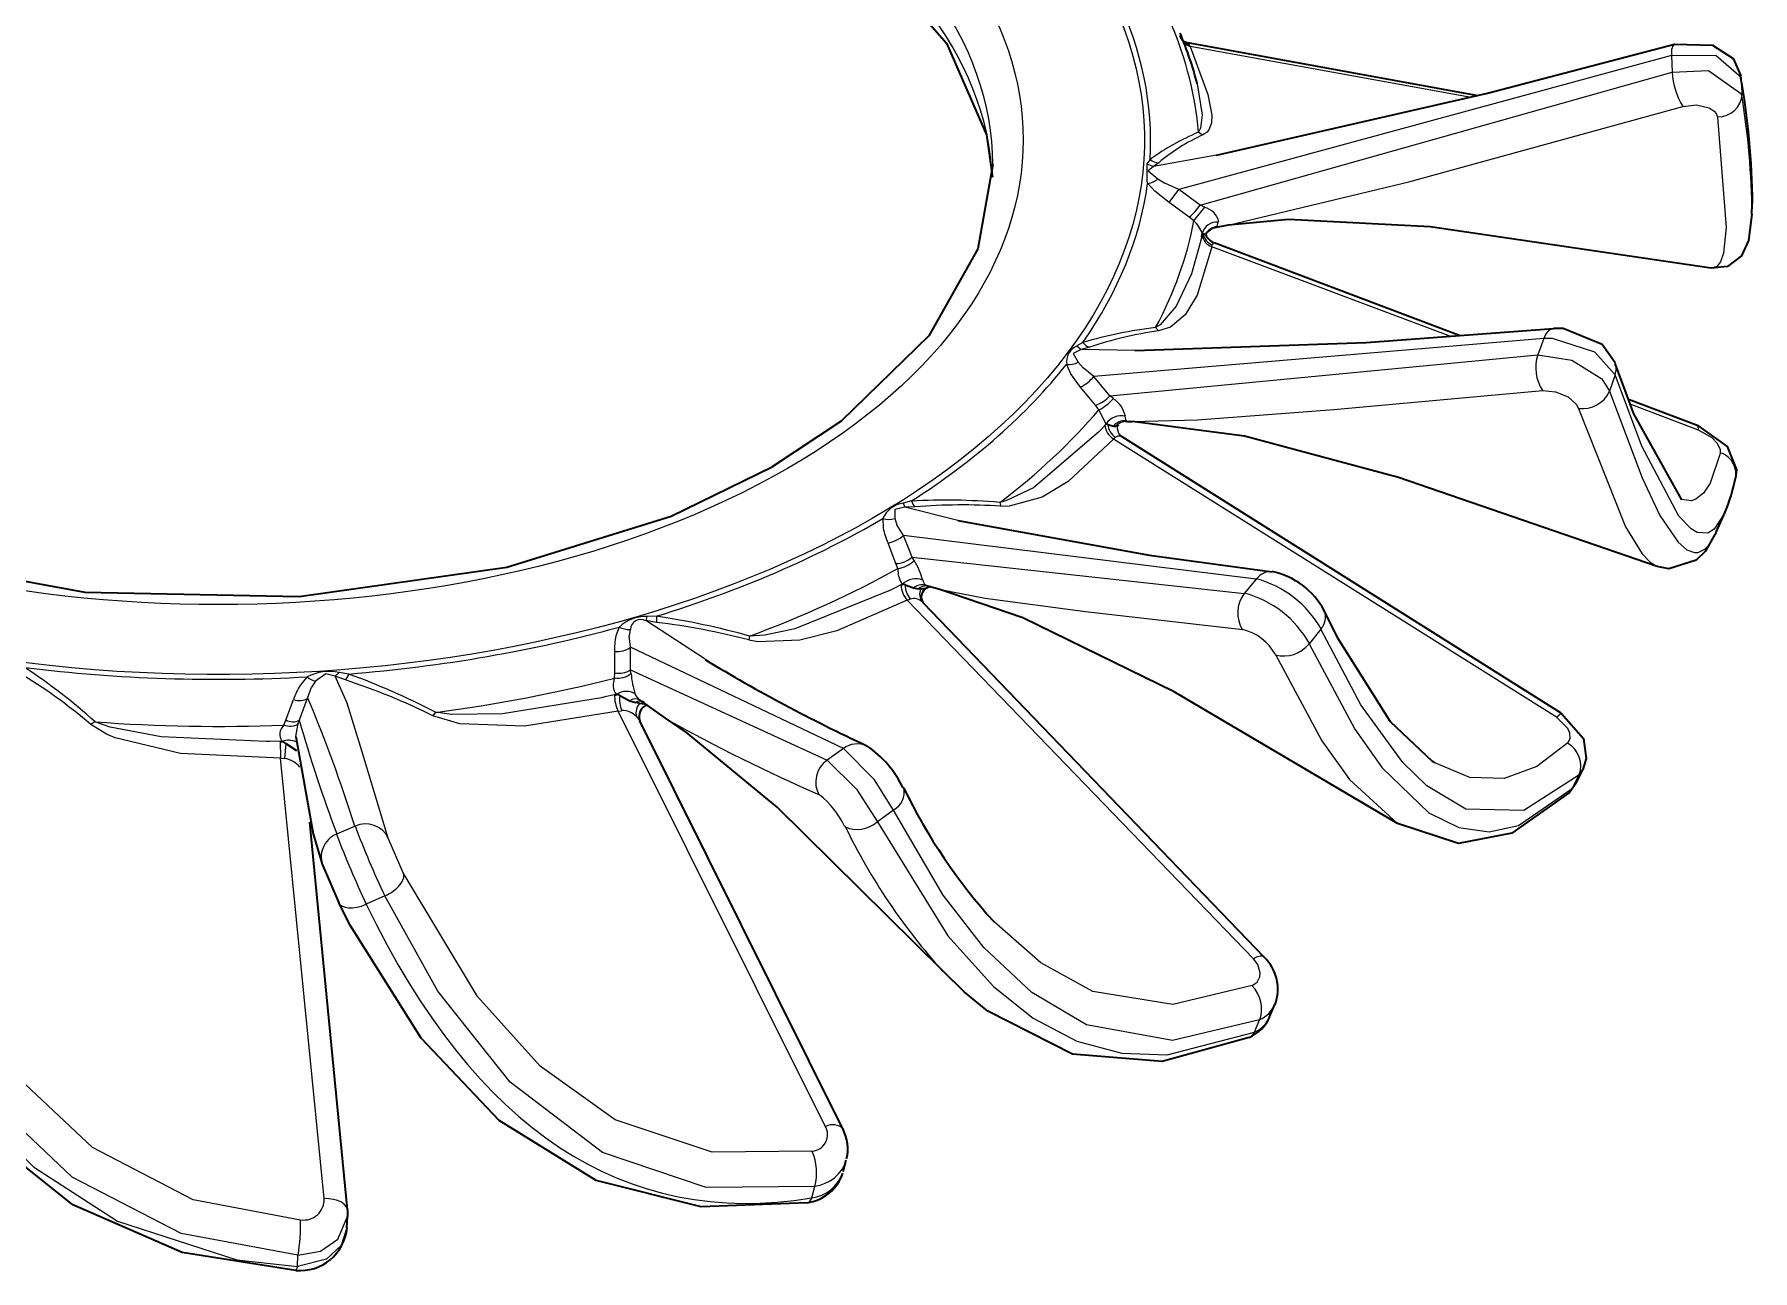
# Model space of a CAD drawing. Extents: x 145 to 857, y 42 to 790.
# Drawn here: x 698.745 to 702.13, y 515.781 to 518.215 of the extents above; entities that cross this region are included whole.
import ezdxf

# ---------------------------------------------------------------- set-up
doc = ezdxf.new("R2010")
doc.units = 0

msp = doc.modelspace()

# ---------------------------------------------------------------- linework, layer by layer
at = {"color": 7, "lineweight": 35, "ltscale": 0.000230388}
msp.add_line((701.0086, 518.2017), (701.0172, 518.1984), dxfattribs=at)
at = {"color": 7, "lineweight": 13, "ltscale": 0.000311298}
msp.add_line((701.0103, 518.1962), (701.0216, 518.191), dxfattribs=at)
at = {"color": 7, "lineweight": 13, "ltscale": 0.000119934}
msp.add_line((701.0201, 518.1946), (701.0172, 518.1984), dxfattribs=at)
at = {"color": 7, "lineweight": 35, "ltscale": 0.014519}
msp.add_line((701.5886, 518.0942), (701.0172, 518.1984), dxfattribs=at)
at = {"color": 7, "lineweight": 13, "ltscale": 9.77754e-05}
msp.add_line((701.0216, 518.191), (701.0201, 518.1946), dxfattribs=at)
at = {"color": 7, "lineweight": 13, "ltscale": 0.014057}
msp.add_line((701.5749, 518.0908), (701.0216, 518.191), dxfattribs=at)
at = {"color": 7, "lineweight": 13, "ltscale": 0.025155}
msp.add_line((701.97, 518.1733), (700.999, 517.9094), dxfattribs=at)
at = {"color": 7, "lineweight": 13, "ltscale": 0.000825818}
msp.add_line((701.97, 518.1733), (701.9709, 518.1403), dxfattribs=at)
at = {"color": 7, "lineweight": 13, "ltscale": 0.024136}
msp.add_line((701.0414, 517.879), (701.9709, 518.1403), dxfattribs=at)
at = {"color": 7, "lineweight": 13, "ltscale": 0.000826381}
msp.add_line((702.1069, 518.1303), (702.1084, 518.0973), dxfattribs=at)
at = {"color": 7, "lineweight": 13, "ltscale": 0.000252527}
msp.add_line((701.038, 518.0222), (701.0467, 518.017), dxfattribs=at)
at = {"color": 7, "lineweight": 13, "ltscale": 0.000273886}
msp.add_line((700.9425, 517.9688), (700.9362, 517.9598), dxfattribs=at)
at = {"color": 7, "lineweight": 13, "ltscale": 0.000347957}
msp.add_line((700.9362, 517.9598), (700.9493, 517.9551), dxfattribs=at)
at = {"color": 7, "lineweight": 13, "ltscale": 0.003153}
msp.add_line((701.0735, 517.9773), (700.9493, 517.9551), dxfattribs=at)
at = {"color": 7, "lineweight": 13, "ltscale": 0.000317019}
msp.add_line((700.9598, 517.9623), (700.9493, 517.9551), dxfattribs=at)
at = {"color": 7, "lineweight": 13, "ltscale": 0.000519232}
msp.add_line((700.9379, 517.9213), (700.9521, 517.9061), dxfattribs=at)
at = {"color": 7, "lineweight": 13, "ltscale": 0.000411153}
msp.add_line((700.9579, 517.9304), (700.9719, 517.9218), dxfattribs=at)
at = {"color": 7, "lineweight": 13, "ltscale": 0.000742921}
msp.add_line((700.999, 517.9094), (700.9719, 517.9218), dxfattribs=at)
at = {"color": 7, "lineweight": 13, "ltscale": 0.000892243}
msp.add_line((700.9802, 517.8841), (700.9521, 517.9061), dxfattribs=at)
at = {"color": 7, "lineweight": 13, "ltscale": 0.000788584}
msp.add_line((700.9802, 517.8841), (700.999, 517.9094), dxfattribs=at)
at = {"color": 7, "lineweight": 13, "ltscale": 0.001223}
msp.add_line((701.0196, 517.8552), (700.9802, 517.8841), dxfattribs=at)
at = {"color": 7, "lineweight": 13, "ltscale": 0.001306}
msp.add_line((701.0414, 517.879), (700.999, 517.9094), dxfattribs=at)
at = {"color": 7, "lineweight": 13, "ltscale": 0.000293275}
msp.add_line((701.029, 517.8481), (701.0196, 517.8552), dxfattribs=at)
at = {"color": 7, "lineweight": 13, "ltscale": 0.000858391}
msp.add_line((701.029, 517.8481), (701.0502, 517.8751), dxfattribs=at)
at = {"color": 7, "lineweight": 13, "ltscale": 0.000240451}
msp.add_line((701.0502, 517.8751), (701.0414, 517.879), dxfattribs=at)
at = {"color": 7, "lineweight": 35, "ltscale": 0.000511616}
msp.add_line((702.1281, 517.8609), (702.1289, 517.8813), dxfattribs=at)
at = {"color": 7, "lineweight": 35, "ltscale": 2.78447e-05}
msp.add_line((701.0469, 517.8229), (701.0458, 517.8231), dxfattribs=at)
at = {"color": 7, "lineweight": 35, "ltscale": 0.000120428}
msp.add_line((701.0469, 517.8229), (701.0514, 517.8211), dxfattribs=at)
at = {"color": 7, "lineweight": 13, "ltscale": 7.11786e-05}
msp.add_line((701.0721, 517.835), (701.0745, 517.8364), dxfattribs=at)
at = {"color": 7, "lineweight": 35, "ltscale": 0.000596556}
msp.add_line((701.0963, 517.8392), (701.0728, 517.835), dxfattribs=at)
at = {"color": 7, "lineweight": 13, "ltscale": 0.00023688}
msp.add_line((701.0745, 517.8364), (701.077, 517.8456), dxfattribs=at)
at = {"color": 7, "lineweight": 13, "ltscale": 9.51566e-05}
msp.add_line((701.0641, 517.7969), (701.0651, 517.8006), dxfattribs=at)
at = {"color": 7, "lineweight": 13, "ltscale": 0.012572}
msp.add_line((701.5349, 517.6201), (701.0641, 517.7969), dxfattribs=at)
at = {"color": 7, "lineweight": 35, "ltscale": 0.012947}
msp.add_line((701.5536, 517.6215), (701.0691, 517.8043), dxfattribs=at)
at = {"color": 7, "lineweight": 13, "ltscale": 0.022239}
msp.add_line((701.7182, 517.6161), (700.8318, 517.5414), dxfattribs=at)
at = {"color": 7, "lineweight": 13, "ltscale": 0.000221778}
msp.add_line((700.9535, 517.6378), (700.9593, 517.6311), dxfattribs=at)
at = {"color": 7, "lineweight": 13, "ltscale": 0.000852234}
msp.add_line((701.7182, 517.6161), (701.7062, 517.5842), dxfattribs=at)
at = {"color": 7, "lineweight": 13, "ltscale": 0.000351473}
msp.add_line((700.8102, 517.6086), (700.7981, 517.6016), dxfattribs=at)
at = {"color": 7, "lineweight": 13, "ltscale": 0.00028171}
msp.add_line((700.7981, 517.6016), (700.807, 517.5947), dxfattribs=at)
at = {"color": 7, "lineweight": 13, "ltscale": 0.000417949}
msp.add_line((700.8231, 517.5991), (700.807, 517.5947), dxfattribs=at)
at = {"color": 7, "lineweight": 13, "ltscale": 0.002643}
msp.add_line((700.9127, 517.5925), (700.807, 517.5947), dxfattribs=at)
at = {"color": 7, "lineweight": 13, "ltscale": 0.021166}
msp.add_line((700.8635, 517.5034), (701.7062, 517.5842), dxfattribs=at)
at = {"color": 7, "lineweight": 13, "ltscale": 0.000476592}
msp.add_line((700.7777, 517.5649), (700.7856, 517.5475), dxfattribs=at)
at = {"color": 7, "lineweight": 13, "ltscale": 0.000839855}
msp.add_line((700.8057, 517.5206), (700.7856, 517.5475), dxfattribs=at)
at = {"color": 7, "lineweight": 13, "ltscale": 0.000365766}
msp.add_line((700.8011, 517.5697), (700.8107, 517.5586), dxfattribs=at)
at = {"color": 7, "lineweight": 13, "ltscale": 0.000681096}
msp.add_line((700.8318, 517.5414), (700.8107, 517.5586), dxfattribs=at)
at = {"color": 7, "lineweight": 13, "ltscale": 0.001158}
msp.add_line((700.835, 517.4847), (700.8057, 517.5206), dxfattribs=at)
at = {"color": 7, "lineweight": 13, "ltscale": 0.001236}
msp.add_line((700.8635, 517.5034), (700.8318, 517.5414), dxfattribs=at)
at = {"color": 7, "lineweight": 13, "ltscale": 0.000849876}
msp.add_line((701.8589, 517.5449), (701.8475, 517.5128), dxfattribs=at)
at = {"color": 7, "lineweight": 13, "ltscale": 0.000278104}
msp.add_line((700.8419, 517.476), (700.835, 517.4847), dxfattribs=at)
at = {"color": 7, "lineweight": 13, "ltscale": 0.000219239}
msp.add_line((700.8703, 517.4979), (700.8635, 517.5034), dxfattribs=at)
at = {"color": 7, "lineweight": 35, "ltscale": 0.003667}
msp.add_line((702.022, 517.4445), (701.8848, 517.4963), dxfattribs=at)
at = {"color": 7, "lineweight": 13, "ltscale": 0.003595}
msp.add_line((702.023, 517.4359), (701.8885, 517.4866), dxfattribs=at)
at = {"color": 7, "lineweight": 13, "ltscale": 0.000792977}
msp.add_line((700.8558, 517.4474), (700.8419, 517.476), dxfattribs=at)
at = {"color": 7, "lineweight": 13, "ltscale": 0.000345813}
msp.add_line((700.8538, 517.4457), (700.8446, 517.4354), dxfattribs=at)
at = {"color": 7, "lineweight": 13, "ltscale": 7.34961e-05}
msp.add_line((700.8538, 517.4457), (700.8558, 517.4479), dxfattribs=at)
at = {"color": 7, "lineweight": 35, "ltscale": 8.05254e-05}
msp.add_line((700.8591, 517.4472), (700.856, 517.4478), dxfattribs=at)
at = {"color": 7, "lineweight": 35, "ltscale": 0.000292018}
msp.add_line((700.8591, 517.4472), (700.8703, 517.4438), dxfattribs=at)
at = {"color": 7, "lineweight": 35, "ltscale": 6.61077e-05}
msp.add_line((700.8777, 517.4442), (700.8752, 517.4434), dxfattribs=at)
at = {"color": 7, "lineweight": 35, "ltscale": 9.4012e-05}
msp.add_line((700.8779, 517.4443), (700.881, 517.4465), dxfattribs=at)
at = {"color": 7, "lineweight": 13, "ltscale": 0.00023254}
msp.add_line((700.8954, 517.4542), (700.8935, 517.4633), dxfattribs=at)
at = {"color": 7, "lineweight": 35, "ltscale": 6.86815e-05}
msp.add_line((700.8968, 517.4528), (700.894, 517.4528), dxfattribs=at)
at = {"color": 7, "lineweight": 13, "ltscale": 4.85652e-05}
msp.add_line((700.8969, 517.4529), (700.8954, 517.4542), dxfattribs=at)
at = {"color": 7, "lineweight": 35, "ltscale": 0.000260997}
msp.add_line((700.8969, 517.4529), (700.9073, 517.4526), dxfattribs=at)
at = {"color": 7, "lineweight": 13, "ltscale": 0.000216707}
msp.add_line((702.023, 517.4359), (702.022, 517.4445), dxfattribs=at)
at = {"color": 7, "lineweight": 13, "ltscale": 0.000123172}
msp.add_line((700.8446, 517.4354), (700.8413, 517.4317), dxfattribs=at)
at = {"color": 7, "lineweight": 35, "ltscale": 0.000124057}
msp.add_line((700.8703, 517.4438), (700.8752, 517.4434), dxfattribs=at)
at = {"color": 7, "lineweight": 13, "ltscale": 0.000121151}
msp.add_line((700.8705, 517.4183), (700.8741, 517.4215), dxfattribs=at)
at = {"color": 7, "lineweight": 13, "ltscale": 0.025764}
msp.add_line((701.7435, 516.8707), (700.8705, 517.4183), dxfattribs=at)
at = {"color": 7, "lineweight": 35, "ltscale": 0.000139524}
msp.add_line((700.8876, 517.4224), (700.8834, 517.426), dxfattribs=at)
at = {"color": 7, "lineweight": 35, "ltscale": 0.025541}
msp.add_line((701.7524, 516.8785), (700.8876, 517.4224), dxfattribs=at)
at = {"color": 7, "lineweight": 13, "ltscale": 0.000426332}
msp.add_line((700.4726, 517.2963), (700.4561, 517.2922), dxfattribs=at)
at = {"color": 7, "lineweight": 13, "ltscale": 0.00022341}
msp.add_line((700.4561, 517.2922), (700.4597, 517.284), dxfattribs=at)
at = {"color": 7, "lineweight": 13, "ltscale": 0.000497895}
msp.add_line((700.4796, 517.2849), (700.4597, 517.284), dxfattribs=at)
at = {"color": 7, "lineweight": 13, "ltscale": 0.002683}
msp.add_line((700.5637, 517.2578), (700.4597, 517.284), dxfattribs=at)
at = {"color": 7, "lineweight": 13, "ltscale": 0.000197894}
msp.add_line((700.6463, 517.2933), (700.6486, 517.2857), dxfattribs=at)
at = {"color": 7, "lineweight": 13, "ltscale": 0.000456546}
msp.add_line((700.4161, 517.2617), (700.4168, 517.2434), dxfattribs=at)
at = {"color": 7, "lineweight": 13, "ltscale": 0.000326698}
msp.add_line((700.4401, 517.2616), (700.444, 517.2491), dxfattribs=at)
at = {"color": 7, "lineweight": 13, "ltscale": 0.000604781}
msp.add_line((700.4567, 517.2285), (700.444, 517.2491), dxfattribs=at)
at = {"color": 7, "lineweight": 35, "ltscale": 0.001035}
msp.add_line((702.058, 517.2348), (702.0746, 517.2728), dxfattribs=at)
at = {"color": 7, "lineweight": 13, "ltscale": 0.001084}
msp.add_line((700.442, 517.173), (700.4264, 517.2134), dxfattribs=at)
at = {"color": 7, "lineweight": 13, "ltscale": 0.017505}
msp.add_line((701.1516, 517.1423), (700.4567, 517.2285), dxfattribs=at)
at = {"color": 7, "lineweight": 13, "ltscale": 0.001156}
msp.add_line((700.4737, 517.1855), (700.4567, 517.2285), dxfattribs=at)
at = {"color": 7, "lineweight": 13, "ltscale": 0.01646}
msp.add_line((700.4737, 517.1855), (701.1282, 517.114), dxfattribs=at)
at = {"color": 7, "lineweight": 13, "ltscale": 0.000193931}
msp.add_line((700.4778, 517.179), (700.4737, 517.1855), dxfattribs=at)
at = {"color": 7, "lineweight": 13, "ltscale": 0.00026021}
msp.add_line((700.4456, 517.1632), (700.442, 517.173), dxfattribs=at)
at = {"color": 7, "lineweight": 13, "ltscale": 0.000918048}
msp.add_line((701.1516, 517.1423), (701.1282, 517.114), dxfattribs=at)
at = {"color": 7, "lineweight": 13, "ltscale": 0.000151516}
msp.add_line((700.4368, 517.1232), (700.4315, 517.1204), dxfattribs=at)
at = {"color": 7, "lineweight": 13, "ltscale": 0.000419797}
msp.add_line((700.4517, 517.1311), (700.4368, 517.1232), dxfattribs=at)
at = {"color": 7, "lineweight": 35, "ltscale": 0.000128907}
msp.add_line((700.4601, 517.1312), (700.4551, 517.1326), dxfattribs=at)
at = {"color": 7, "lineweight": 35, "ltscale": 0.000439869}
msp.add_line((700.4601, 517.1312), (700.4766, 517.125), dxfattribs=at)
at = {"color": 7, "lineweight": 35, "ltscale": 0.000221458}
msp.add_line((700.4766, 517.125), (700.4852, 517.1232), dxfattribs=at)
at = {"color": 7, "lineweight": 35, "ltscale": 0.000125131}
msp.add_line((700.4902, 517.1232), (700.4852, 517.1232), dxfattribs=at)
at = {"color": 7, "lineweight": 35, "ltscale": 0.000280114}
msp.add_line((700.4907, 517.1233), (700.5018, 517.1248), dxfattribs=at)
at = {"color": 7, "lineweight": 13, "ltscale": 0.000139131}
msp.add_line((700.5059, 517.1284), (700.5007, 517.1304), dxfattribs=at)
at = {"color": 7, "lineweight": 35, "ltscale": 9.78706e-05}
msp.add_line((700.5044, 517.1262), (700.501, 517.1242), dxfattribs=at)
at = {"color": 7, "lineweight": 35, "ltscale": 2.63408e-05}
msp.add_line((700.5032, 517.1288), (700.5042, 517.1286), dxfattribs=at)
at = {"color": 7, "lineweight": 35, "ltscale": 0.000575119}
msp.add_line((700.5265, 517.1229), (700.5042, 517.1286), dxfattribs=at)
at = {"color": 7, "lineweight": 35, "ltscale": 0.000154709}
msp.add_line((700.5044, 517.1262), (700.5101, 517.1285), dxfattribs=at)
at = {"color": 7, "lineweight": 13, "ltscale": 0.000152725}
msp.add_line((700.4644, 517.1007), (700.47, 517.103), dxfattribs=at)
at = {"color": 7, "lineweight": 13, "ltscale": 0.024534}
msp.add_line((701.1461, 516.3948), (700.4644, 517.1007), dxfattribs=at)
at = {"color": 7, "lineweight": 35, "ltscale": 0.024217}
msp.add_line((701.1675, 516.3983), (700.4955, 517.096), dxfattribs=at)
at = {"color": 7, "lineweight": 13, "ltscale": 0.000471301}
msp.add_line((699.8967, 517.0481), (699.8901, 517.0305), dxfattribs=at)
at = {"color": 7, "lineweight": 13, "ltscale": 0.000321595}
msp.add_line((699.9183, 517.0435), (699.9162, 517.0308), dxfattribs=at)
at = {"color": 7, "lineweight": 13, "ltscale": 0.000213906}
msp.add_line((699.9514, 517.069), (699.9493, 517.0607), dxfattribs=at)
at = {"color": 7, "lineweight": 13, "ltscale": 0.003489}
msp.add_line((700.0663, 516.9846), (699.9493, 517.0607), dxfattribs=at)
at = {"color": 7, "lineweight": 13, "ltscale": 0.000537597}
msp.add_line((699.9705, 517.0573), (699.9493, 517.0607), dxfattribs=at)
at = {"color": 7, "lineweight": 13, "ltscale": 0.000474747}
msp.add_line((699.9703, 517.0695), (699.9514, 517.069), dxfattribs=at)
at = {"color": 7, "lineweight": 13, "ltscale": 0.00030521}
msp.add_line((699.9703, 517.0695), (699.9705, 517.0573), dxfattribs=at)
at = {"color": 7, "lineweight": 13, "ltscale": 0.000912936}
msp.add_line((701.279, 517.0437), (701.2562, 517.0152), dxfattribs=at)
at = {"color": 7, "lineweight": 13, "ltscale": 0.000559282}
msp.add_line((699.9188, 517.0085), (699.9162, 517.0308), dxfattribs=at)
at = {"color": 7, "lineweight": 13, "ltscale": 0.011617}
msp.add_line((700.3384, 516.8088), (699.9188, 517.0085), dxfattribs=at)
at = {"color": 7, "lineweight": 13, "ltscale": 0.001117}
msp.add_line((699.9191, 516.9639), (699.9188, 517.0085), dxfattribs=at)
at = {"color": 7, "lineweight": 13, "ltscale": 0.000194219}
msp.add_line((700.1535, 517.0302), (700.152, 517.0225), dxfattribs=at)
at = {"color": 7, "lineweight": 13, "ltscale": 0.001051}
msp.add_line((699.8881, 516.9577), (699.888, 516.9998), dxfattribs=at)
at = {"color": 7, "lineweight": 13, "ltscale": 0.000510112}
msp.add_line((699.2821, 516.95), (699.269, 516.9344), dxfattribs=at)
at = {"color": 7, "lineweight": 13, "ltscale": 0.000351688}
msp.add_line((699.2987, 516.9415), (699.2908, 516.9298), dxfattribs=at)
at = {"color": 7, "lineweight": 13, "ltscale": 0.000262207}
msp.add_line((699.3449, 516.9589), (699.3374, 516.9516), dxfattribs=at)
at = {"color": 7, "lineweight": 13, "ltscale": 0.000535059}
msp.add_line((699.3574, 516.944), (699.3374, 516.9516), dxfattribs=at)
at = {"color": 7, "lineweight": 13, "ltscale": 0.000484917}
msp.add_line((699.364, 516.9556), (699.3449, 516.9589), dxfattribs=at)
at = {"color": 7, "lineweight": 13, "ltscale": 0.000332155}
msp.add_line((699.364, 516.9556), (699.3574, 516.944), dxfattribs=at)
at = {"color": 7, "lineweight": 13, "ltscale": 0.000253369}
msp.add_line((699.8878, 516.9476), (699.8881, 516.9577), dxfattribs=at)
at = {"color": 7, "lineweight": 13, "ltscale": 0.010651}
msp.add_line((699.9191, 516.9639), (700.3063, 516.7862), dxfattribs=at)
at = {"color": 7, "lineweight": 13, "ltscale": 0.000178286}
msp.add_line((699.92, 516.9568), (699.9191, 516.9639), dxfattribs=at)
at = {"color": 7, "lineweight": 13, "ltscale": 0.001085}
msp.add_line((699.24, 516.8647), (699.2555, 516.9053), dxfattribs=at)
at = {"color": 7, "lineweight": 13, "ltscale": 0.001151}
msp.add_line((699.2667, 516.8651), (699.2831, 516.9081), dxfattribs=at)
at = {"color": 7, "lineweight": 13, "ltscale": 0.000576233}
msp.add_line((699.2831, 516.9081), (699.2908, 516.9298), dxfattribs=at)
at = {"color": 7, "lineweight": 13, "ltscale": 0.000172127}
msp.add_line((699.8687, 516.9104), (699.8619, 516.9089), dxfattribs=at)
at = {"color": 7, "lineweight": 13, "ltscale": 0.000482991}
msp.add_line((699.8875, 516.9149), (699.8687, 516.9104), dxfattribs=at)
at = {"color": 7, "lineweight": 35, "ltscale": 0.000163504}
msp.add_line((699.8979, 516.9131), (699.8918, 516.9156), dxfattribs=at)
at = {"color": 7, "lineweight": 35, "ltscale": 0.000554787}
msp.add_line((699.8979, 516.9131), (699.9177, 516.9031), dxfattribs=at)
at = {"color": 7, "lineweight": 35, "ltscale": 0.000296763}
msp.add_line((699.9177, 516.9031), (699.929, 516.8993), dxfattribs=at)
at = {"color": 7, "lineweight": 35, "ltscale": 0.001585}
msp.add_line((699.9878, 516.8687), (699.9361, 516.9053), dxfattribs=at)
at = {"color": 7, "lineweight": 13, "ltscale": 0.000216072}
msp.add_line((699.5346, 516.8802), (699.5295, 516.8732), dxfattribs=at)
at = {"color": 7, "lineweight": 13, "ltscale": 0.000178476}
msp.add_line((699.8945, 516.8825), (699.9016, 516.8834), dxfattribs=at)
at = {"color": 7, "lineweight": 13, "ltscale": 0.022831}
msp.add_line((700.3028, 516.0656), (699.8945, 516.8825), dxfattribs=at)
at = {"color": 7, "lineweight": 35, "ltscale": 0.000179361}
msp.add_line((699.936, 516.8981), (699.929, 516.8993), dxfattribs=at)
at = {"color": 7, "lineweight": 13, "ltscale": 0.00026619}
msp.add_line((699.9308, 516.8721), (699.9374, 516.8637), dxfattribs=at)
at = {"color": 7, "lineweight": 35, "ltscale": 0.000252808}
msp.add_line((699.9366, 516.8981), (699.9467, 516.8972), dxfattribs=at)
at = {"color": 7, "lineweight": 13, "ltscale": 0.000296272}
msp.add_line((701.7435, 516.8707), (701.7524, 516.8785), dxfattribs=at)
at = {"color": 7, "lineweight": 13, "ltscale": 0.000246763}
msp.add_line((698.8641, 516.8615), (698.856, 516.8559), dxfattribs=at)
at = {"color": 7, "lineweight": 13, "ltscale": 0.000262105}
msp.add_line((699.236, 516.855), (699.24, 516.8647), dxfattribs=at)
at = {"color": 7, "lineweight": 13, "ltscale": 0.000639957}
msp.add_line((699.2598, 516.8329), (699.2642, 516.8581), dxfattribs=at)
at = {"color": 7, "lineweight": 13, "ltscale": 0.000185788}
msp.add_line((699.2642, 516.8581), (699.2667, 516.8651), dxfattribs=at)
at = {"color": 7, "lineweight": 35, "ltscale": 0.022478}
msp.add_line((700.338, 516.0588), (699.9374, 516.8637), dxfattribs=at)
at = {"color": 7, "lineweight": 13, "ltscale": 0.000183131}
msp.add_line((699.2087, 516.8226), (699.2014, 516.8225), dxfattribs=at)
at = {"color": 7, "lineweight": 13, "ltscale": 0.00050979}
msp.add_line((699.2291, 516.8231), (699.2087, 516.8226), dxfattribs=at)
at = {"color": 7, "lineweight": 13, "ltscale": 0.000830218}
msp.add_line((699.2291, 516.8231), (699.2297, 516.7899), dxfattribs=at)
at = {"color": 7, "lineweight": 35, "ltscale": 0.000187379}
msp.add_line((699.2404, 516.8191), (699.2339, 516.8229), dxfattribs=at)
at = {"color": 7, "lineweight": 13, "ltscale": 0.000746704}
msp.add_line((699.2404, 516.8191), (699.2374, 516.7894), dxfattribs=at)
at = {"color": 7, "lineweight": 35, "ltscale": 0.000627619}
msp.add_line((699.2404, 516.8191), (699.2612, 516.8051), dxfattribs=at)
at = {"color": 7, "lineweight": 13, "ltscale": 0.000980923}
msp.add_line((700.3384, 516.8088), (700.3063, 516.7862), dxfattribs=at)
at = {"color": 7, "lineweight": 13, "ltscale": 0.021783}
msp.add_line((699.3153, 515.9228), (699.2297, 516.7899), dxfattribs=at)
at = {"color": 7, "lineweight": 13, "ltscale": 0.000192751}
msp.add_line((699.2297, 516.7899), (699.2374, 516.7894), dxfattribs=at)
at = {"color": 7, "lineweight": 35, "ltscale": 0.000137159}
msp.add_line((701.5038, 516.7806), (701.4992, 516.7836), dxfattribs=at)
at = {"color": 7, "lineweight": 35, "ltscale": 0.000741773}
msp.add_line((701.782, 516.7408), (701.7952, 516.7675), dxfattribs=at)
at = {"color": 7, "lineweight": 13, "ltscale": 0.000332411}
msp.add_line((701.7874, 516.7567), (701.7952, 516.7675), dxfattribs=at)
at = {"color": 7, "lineweight": 35, "ltscale": 0.000578437}
msp.add_line((701.782, 516.7408), (701.7686, 516.722), dxfattribs=at)
at = {"color": 7, "lineweight": 13, "ltscale": 0.000743841}
msp.add_line((701.7744, 516.7299), (701.7874, 516.7567), dxfattribs=at)
at = {"color": 7, "lineweight": 13, "ltscale": 0.000334014}
msp.add_line((701.782, 516.7408), (701.7744, 516.7299), dxfattribs=at)
at = {"color": 7, "lineweight": 13, "ltscale": 0.000244455}
msp.add_line((701.7744, 516.7299), (701.7686, 516.722), dxfattribs=at)
at = {"color": 7, "lineweight": 13, "ltscale": 0.000977579}
msp.add_line((700.4373, 516.6873), (700.4056, 516.6643), dxfattribs=at)
at = {"color": 7, "lineweight": 35, "ltscale": 0.019179}
msp.add_line((699.3613, 515.9003), (699.2875, 516.6639), dxfattribs=at)
at = {"color": 7, "lineweight": 13, "ltscale": 0.001}
msp.add_line((699.3768, 516.6562), (699.34, 516.6405), dxfattribs=at)
at = {"color": 7, "lineweight": 13, "ltscale": 0.00186}
msp.add_line((699.4715, 516.564), (699.4419, 516.6323), dxfattribs=at)
at = {"color": 7, "lineweight": 35, "ltscale": 0.002065}
msp.add_line((699.3118, 516.5813), (699.3445, 516.5054), dxfattribs=at)
at = {"color": 7, "lineweight": 13, "ltscale": 0.000998221}
msp.add_line((699.4351, 516.5186), (699.3986, 516.5026), dxfattribs=at)
at = {"color": 7, "lineweight": 35, "ltscale": 0.001472}
msp.add_line((700.5342, 516.3711), (700.5764, 516.3301), dxfattribs=at)
at = {"color": 7, "lineweight": 35, "ltscale": 0.000666593}
msp.add_line((701.1781, 516.2805), (701.1885, 516.305), dxfattribs=at)
at = {"color": 7, "lineweight": 13, "ltscale": 0.000658248}
msp.add_line((701.1484, 516.2507), (701.1584, 516.275), dxfattribs=at)
at = {"color": 7, "lineweight": 35, "ltscale": 0.000591122}
msp.add_line((700.3381, 515.9759), (700.3442, 515.9987), dxfattribs=at)
at = {"color": 7, "lineweight": 13, "ltscale": 0.000586948}
msp.add_line((700.2762, 515.924), (700.282, 515.9467), dxfattribs=at)
at = {"color": 7, "lineweight": 35, "ltscale": 0.000551774}
msp.add_line((699.3604, 515.8652), (699.3616, 515.8872), dxfattribs=at)
at = {"color": 7, "lineweight": 35, "ltscale": 0.000326627}
msp.add_line((699.3613, 515.9003), (699.3616, 515.8872), dxfattribs=at)
at = {"color": 7, "lineweight": 13, "ltscale": 0.000222799}
msp.add_line((699.2632, 515.7891), (699.2596, 515.7809), dxfattribs=at)
at = {"color": 7, "lineweight": 13, "ltscale": 0.000552724}
msp.add_line((699.2632, 515.7891), (699.264, 515.8112), dxfattribs=at)
at = {"color": 7, "lineweight": 35}
for points in [[(698.0168, 518.5046), (698.3045, 518.635), (698.6402, 518.723), (699.0568, 518.7642), (699.4772, 518.7388), (699.869, 518.6491), (700.164, 518.5239), (700.3959, 518.3641), (700.5418, 518.1974), (700.6202, 518.0171), (700.632, 517.934)], [(701.0735, 517.9773), (701.6072, 518.099), (701.9757, 518.1957)], [(701.9757, 518.1957), (702.0508, 518.194), (702.091, 518.1677), (702.1066, 518.1335)], [(697.5826, 517.9586), (697.6122, 517.7927), (697.7081, 517.6217), (697.881, 517.4534), (698.1328, 517.303), (698.4427, 517.19), (698.8442, 517.1165), (699.2661, 517.1082), (699.6757, 517.1658), (699.999, 517.2665), (700.1984, 517.3634)], [(700.6326, 517.9586), (700.603, 517.7927), (700.507, 517.6217), (700.3342, 517.4534), (700.1984, 517.3634)], [(702.0477, 517.7548), (701.4945, 517.8361), (701.2152, 517.8505), (701.0963, 517.8392)], [(702.1281, 517.8609), (702.1216, 517.8094), (702.1074, 517.7792), (702.0803, 517.7581), (702.0477, 517.7548)], [(700.9127, 517.5925), (701.3682, 517.6082), (701.7374, 517.6359)], [(701.8587, 517.5684), (701.8332, 517.6041), (701.7566, 517.6357), (701.7374, 517.6359)], [(701.9898, 517.2988), (701.8958, 517.4681), (701.8591, 517.5673)], [(701.9417, 517.1674), (701.4318, 517.3425), (701.1284, 517.4238), (700.9073, 517.4526)], [(702.022, 517.4445), (702.0797, 517.4034), (702.0975, 517.3575), (702.096, 517.3414)], [(700.5637, 517.2578), (700.9414, 517.1895), (701.1829, 517.1569)], [(702.058, 517.2348), (702.0359, 517.1968), (702.0186, 517.1795), (701.9645, 517.1625), (701.9417, 517.1674)], [(701.4303, 516.6615), (700.9901, 516.9204), (700.6921, 517.0663), (700.5265, 517.1229)], [(701.4992, 516.7836), (701.4164, 516.8615), (701.3123, 517.0262), (701.2855, 517.0804)], [(700.5342, 516.3711), (700.2081, 516.6936), (700.0295, 516.8403), (699.9878, 516.8687)], [(701.7524, 516.8785), (701.7961, 516.8287), (701.8018, 516.7894), (701.7952, 516.7675)], [(699.2598, 516.8329), (699.2939, 516.6409), (699.3118, 516.5813)], [(701.7686, 516.722), (701.6554, 516.6422), (701.5502, 516.6222), (701.4303, 516.6615)], [(699.2596, 515.7809), (699.0359, 515.8167), (698.8203, 515.9106), (698.6257, 516.0659), (698.4733, 516.257), (698.3183, 516.5552)], [(700.2672, 515.9145), (700.0582, 515.9063), (699.8515, 515.9584), (699.6603, 516.0766), (699.5068, 516.2383), (699.3674, 516.4598), (699.3445, 516.5054)], [(701.1376, 516.2399), (700.9665, 516.1924), (700.79, 516.2068), (700.6227, 516.2917), (700.5764, 516.3301)]]:
    msp.add_lwpolyline(points, dxfattribs=at)
at = {"color": 7, "lineweight": 13}
for points in [[(701.0216, 518.191), (701.0563, 518.0965), (701.064, 518.0559), (701.0635, 518.041), (701.0592, 518.0282), (701.0549, 518.0226), (701.0467, 518.017)], [(702.1069, 518.1303), (702.0578, 518.1727), (701.97, 518.1733)], [(701.9709, 518.1403), (702.0425, 518.1437), (702.1084, 518.0973)], [(701.0356, 518.1175), (701.0454, 518.0565), (701.0421, 518.03), (701.038, 518.0222)], [(701.0963, 517.8392), (701.4525, 517.9247), (701.9924, 518.0731)], [(701.9924, 518.0731), (702.019, 518.076), (702.0437, 518.0704), (702.0541, 518.0637), (702.0579, 518.0593), (702.0607, 518.0518)], [(702.0607, 518.0518), (702.0774, 517.8348), (702.0721, 517.7841), (702.0664, 517.7672), (702.0592, 517.7577), (702.0477, 517.7548)], [(700.9362, 517.9598), (700.9362, 517.925), (700.9379, 517.9213)], [(700.9493, 517.9551), (700.9388, 517.946), (700.9579, 517.9304)], [(701.0444, 517.8161), (701.0242, 517.7436), (700.994, 517.6799), (700.9623, 517.6434), (700.9535, 517.6378)], [(701.0641, 517.7969), (701.0352, 517.7016), (701.0119, 517.663), (700.9825, 517.6384), (700.9593, 517.6311)], [(701.8589, 517.5449), (701.8187, 517.5891), (701.7351, 517.6162), (701.7182, 517.6161)], [(700.807, 517.5947), (700.7913, 517.5864), (700.8011, 517.5697)], [(701.7062, 517.5842), (701.7734, 517.5738), (701.8325, 517.5367), (701.8475, 517.5128)], [(700.9073, 517.4526), (701.0357, 517.4558), (701.3044, 517.4764), (701.7161, 517.5139)], [(701.7161, 517.5139), (701.7415, 517.5115), (701.7659, 517.5011), (701.7821, 517.4868), (701.7866, 517.4785)], [(701.8475, 517.5128), (701.9117, 517.3418), (701.9471, 517.2679), (701.9827, 517.2153), (701.9999, 517.2004), (702.015, 517.1946), (702.0222, 517.1948), (702.0355, 517.2012), (702.0436, 517.2095), (702.058, 517.2348)], [(702.0746, 517.2728), (702.0536, 517.2407), (702.0413, 517.2332), (702.0206, 517.2344), (702.0087, 517.2412), (701.9841, 517.2665), (701.9114, 517.4045), (701.8589, 517.5449)], [(701.7866, 517.4785), (701.879, 517.2452), (701.912, 517.1922), (701.928, 517.1755), (701.9417, 517.1674)], [(700.8412, 517.4316), (700.7127, 517.3221), (700.6586, 517.2964), (700.6463, 517.2933)], [(700.8705, 517.4183), (700.7812, 517.3349), (700.7302, 517.304), (700.6652, 517.2858), (700.6486, 517.2857)], [(702.066, 517.3918), (702.066, 517.3975), (702.0597, 517.4103), (702.0498, 517.4204), (702.023, 517.4359)], [(702.066, 517.3918), (702.0456, 517.3314), (702.0327, 517.3116), (702.0176, 517.2997), (702.0093, 517.2969), (701.9897, 517.2989)], [(700.4597, 517.284), (700.44, 517.2795), (700.4401, 517.2616)], [(700.4314, 517.1204), (700.2426, 517.0444), (700.1839, 517.0322), (700.1535, 517.0302)], [(700.5265, 517.1229), (700.6178, 517.105), (700.8157, 517.0787), (701.1252, 517.043)], [(700.4644, 517.1007), (700.3254, 517.0405), (700.2528, 517.0222), (700.1702, 517.019), (700.152, 517.0225)], [(701.7874, 516.7567), (701.679, 516.6869), (701.5649, 516.6895), (701.488, 516.7352), (701.4406, 516.7812), (701.358, 516.8947), (701.279, 517.0437)], [(701.2562, 517.0152), (701.346, 516.8469), (701.3995, 516.7712), (701.4919, 516.6825), (701.5505, 516.6533), (701.6107, 516.645), (701.6682, 516.6572), (701.7744, 516.7299)], [(701.1894, 516.9938), (701.2809, 516.8239), (701.3356, 516.748), (701.4303, 516.6615)], [(699.3374, 516.9516), (699.3188, 516.956), (699.2987, 516.9415)], [(699.4419, 516.6323), (699.3901, 516.8043), (699.361, 516.8979), (699.3374, 516.9516)], [(699.8619, 516.9088), (699.6667, 516.8774), (699.5667, 516.8759), (699.5346, 516.8802)], [(699.8945, 516.8825), (699.7103, 516.853), (699.5828, 516.8574), (699.5295, 516.8732)], [(701.7653, 516.8201), (701.77, 516.8285), (701.7698, 516.8389), (701.7658, 516.8486), (701.7435, 516.8707)], [(699.2297, 516.7899), (699.0328, 516.7992), (698.9039, 516.8298), (698.8868, 516.8371), (698.856, 516.8559)], [(699.2014, 516.8225), (698.9946, 516.832), (698.8941, 516.851), (698.8641, 516.8615)], [(700.4373, 516.6873), (700.3995, 516.7471), (700.3384, 516.8088)], [(701.7653, 516.8201), (701.7044, 516.7738), (701.6402, 516.75), (701.5723, 516.7518), (701.5038, 516.7806)], [(700.3063, 516.7862), (700.3644, 516.7288), (700.4056, 516.6643)], [(701.1584, 516.275), (700.9869, 516.2339), (700.8174, 516.2648), (700.7095, 516.3285), (700.615, 516.4172), (700.535, 516.5204), (700.4373, 516.6873)], [(700.4056, 516.6643), (700.5444, 516.4398), (700.6339, 516.3405), (700.7124, 516.2781), (700.7985, 516.2329), (700.8869, 516.2091), (700.9761, 516.2059), (701.1484, 516.2507)], [(699.2691, 515.8804), (699.0574, 515.9205), (698.859, 516.0232), (698.6823, 516.1897), (698.5461, 516.3896), (698.4479, 516.5941)], [(700.277, 516.0159), (700.0797, 516.0144), (699.889, 516.078), (699.7409, 516.1837), (699.6177, 516.3206), (699.4715, 516.564)], [(698.3563, 516.5494), (698.4604, 516.3326), (698.6017, 516.1258), (698.7429, 515.9853), (698.9086, 515.8782), (699.1434, 515.8021), (699.2632, 515.7891)], [(699.264, 515.8112), (699.034, 515.8543), (698.8193, 515.9649), (698.6337, 516.1405), (698.4928, 516.3493), (698.3935, 516.5579)], [(700.282, 515.9467), (700.0683, 515.9448), (699.8639, 516.0132), (699.6818, 516.1523), (699.5397, 516.3312), (699.4351, 516.5186)], [(701.1439, 516.3422), (700.9875, 516.3046), (700.8301, 516.3307), (700.7272, 516.3871), (700.6356, 516.4677)], [(701.1439, 516.3422), (701.1536, 516.3491), (701.1589, 516.3592), (701.1595, 516.3671), (701.1547, 516.3834), (701.1461, 516.3948)], [(699.264, 515.8112), (699.3085, 515.8191), (699.3428, 515.8428), (699.3616, 515.8872)], [(699.3604, 515.8652), (699.3489, 515.8305), (699.3202, 515.8034), (699.2632, 515.7891)]]:
    msp.add_lwpolyline(points, dxfattribs=at)
for centre, radius, start, end in [((701.0245, 518.2186), 0.0244, 193.1185, 259.493), ((701.9931, 518.1807), 0.0236, 139.0614, 197.7758), ((702.1178, 518.1495), 0.1472, 183.5973, 211.3061), ((700.5399, 517.8589), 1.5898, 0.8309, 9.8269), ((702.0611, 518.1005), 0.0481, 269.6159, 356.124), ((700.5394, 517.842), 1.5892, 0.6828, 9.2414), ((701.219, 517.5894), 0.4692, 112.6932, 126.0882), ((701.1949, 517.6864), 0.3624, 114.154, 130.4433), ((700.9609, 517.9915), 0.0292, 231.1218, 267.7861), ((700.9288, 517.9668), 0.0466, 281.2634, 308.7379), ((700.9456, 517.944), 0.1157, 309.8096, 325.8713), ((701.0423, 517.8389), 0.0362, 10.9189, 77.6433), ((700.9738, 517.7926), 0.0783, 22.714, 45.1779), ((701.0727, 517.8234), 0.0276, 185.5306, 251.9432), ((701.0743, 517.8159), 0.0296, 84.8008, 166.4228), ((701.0759, 517.8281), 0.0295, 190.2064, 248.7457), ((701.0779, 517.8062), 0.0305, 96.4391, 150.6168), ((701.0692, 517.8007), 0.00378, 91.4106, 180.6488), ((701.0578, 516.767), 0.8771, 96.8323, 106.3915), ((701.0607, 516.8989), 0.7393, 97.8795, 108.7369), ((701.7438, 517.6113), 0.0257, 104.7628, 169.4786), ((700.811, 517.5709), 0.0331, 112.9294, 190.2144), ((700.8304, 517.6223), 0.0244, 214.1401, 252.4032), ((701.785, 517.559), 0.0827, 162.2843, 213.1672), ((700.7801, 517.6125), 0.0478, 267.1637, 296.168), ((701.8271, 517.5565), 0.0338, 339.8051, 20.6233), ((700.7663, 517.5964), 0.0855, 297.4392, 319.9426), ((701.7946, 517.5364), 0.0583, 262.2045, 336.0167), ((700.8116, 517.5507), 0.0701, 289.4428, 317.5756), ((700.8082, 517.5488), 0.0803, 294.8524, 320.7029), ((700.8387, 517.4504), 0.0568, 13.2756, 56.3668), ((700.889, 517.4487), 0.0354, 184.8377, 238.6764), ((700.8857, 517.4285), 0.0356, 77.3287, 145.8584), ((700.8939, 517.4504), 0.0349, 185.2203, 235.6429), ((700.8933, 517.424), 0.0303, 85.9951, 139.2974), ((700.8965, 517.4243), 0.0286, 89.3641, 138.0513), ((700.8815, 517.4126), 0.0115, 38.3118, 129.7271), ((700.9037, 517.442), 0.0259, 175.5567, 218.0641), ((702.0526, 517.3492), 0.0441, 338.7045, 72.5067), ((700.4631, 517.2417), 0.0508, 97.9896, 156.9691), ((700.5392, 516.0446), 1.2534, 85.1011, 93.0481), ((700.4948, 517.3015), 0.0226, 193.2464, 227.7606), ((700.5717, 516.1787), 1.1098, 86.0258, 94.7608), ((700.4282, 517.3062), 0.0462, 254.7815, 284.8294), ((700.5339, 517.2644), 0.1189, 190.153, 205.3425), ((700.4154, 517.2739), 0.0614, 280.2777, 312.2782), ((700.4388, 517.2275), 0.0546, 273.2749, 309.7078), ((700.4378, 517.2205), 0.0577, 277.6959, 313.9181), ((700.3594, 517.1044), 0.1399, 14.8649, 32.2112), ((700.4952, 517.1601), 0.0494, 176.4261, 214.5407), ((700.4811, 517.1063), 0.0368, 68.238, 135.2494), ((700.5107, 517.1432), 0.0163, 190.1357, 231.826), ((701.1804, 517.1221), 0.035, 85.9252, 145.0003), ((701.0977, 516.9418), 0.2085, 29.3378, 74.9507), ((700.4999, 517.1335), 0.0483, 182.8796, 222.7094), ((700.5038, 517.1307), 0.0437, 179.4323, 219.5136), ((700.4939, 517.1053), 0.0261, 74.7862, 131.3306), ((700.5008, 517.1051), 0.0238, 77.6344, 130.7916), ((700.5135, 517.1129), 0.0249, 155.5231, 219.5894), ((701.1772, 517.076), 0.062, 142.363, 212.444), ((701.0751, 516.9139), 0.2079, 29.2274, 75.1454), ((700.4773, 517.0797), 0.0244, 45.5928, 107.3209), ((701.2537, 517.0676), 0.0345, 316.6541, 21.9006), ((699.9161, 517.0841), 0.0408, 241.7327, 273.0733), ((699.9489, 516.9939), 0.075, 88.1137, 133.9107), ((699.9386, 517.0434), 0.0195, 58.2707, 179.936), ((699.7626, 515.648), 1.4364, 74.2092, 81.6885), ((699.8195, 515.7673), 1.2986, 75.1594, 83.3189), ((701.0992, 516.9432), 0.1036, 29.2472, 75.3882), ((699.9902, 517.0084), 0.1025, 167.5441, 184.814), ((699.892, 517.0461), 0.0464, 265.1448, 305.5686), ((701.2062, 517.0545), 0.0634, 254.4968, 321.7442), ((698.1859, 516.0765), 1.028, 49.3125, 59.0854), ((698.088, 516.0006), 1.1592, 47.9632, 56.5735), ((699.3262, 516.868), 0.0928, 78.3934, 118.2757), ((699.306, 516.975), 0.0345, 226.2565, 257.664), ((698.9723, 515.7578), 1.247, 63.4588, 72.0137), ((698.8948, 515.6578), 1.3799, 62.3721, 70.1232), ((699.915, 516.9335), 0.0302, 152.6156, 217.5535), ((699.8938, 516.99), 0.0426, 262.0295, 308.2364), ((699.8966, 516.9988), 0.0418, 258.2539, 302.8623), ((700.1088, 516.972), 0.1892, 184.6217, 197.3997), ((699.3627, 516.8735), 0.1119, 146.9846, 163.4835), ((699.2672, 516.9357), 0.0323, 249.0574, 300.025), ((696.5354, 515.7575), 2.9793, 17.5508, 22.7209), ((699.9698, 516.916), 0.0824, 180.753, 203.966), ((699.9109, 516.8898), 0.0317, 55.7211, 127.2506), ((699.9631, 516.9062), 0.0656, 173.9802, 200.3166), ((699.9288, 516.8884), 0.0182, 59.817, 127.1555), ((699.9516, 516.9249), 0.025, 202.0746, 236.7183), ((699.9388, 516.8863), 0.0162, 62.6025, 126.9726), ((699.9037, 516.8456), 0.0379, 44.47, 93.2021), ((699.9598, 516.8788), 0.03, 140.3859, 193.0863), ((699.2519, 516.8369), 0.0236, 131.0963, 217.4689), ((699.2485, 516.8813), 0.0285, 244.6, 304.1594), ((699.254, 516.8902), 0.0286, 241.2261, 296.8784), ((702.1573, 517.695), 3.0077, 196.0193, 200.5203), ((701.617, 519.7764), 3.3335, 240.7369, 246.5644), ((699.2462, 516.796), 0.0293, 61.913, 115.4038), ((700.3655, 516.7736), 0.0444, 65.2075, 127.5254), ((701.7385, 516.7741), 0.0527, 340.3367, 59.7783), ((699.2299, 516.7407), 0.0492, 39.4062, 81.1984), ((700.3372, 516.7428), 0.0532, 125.4079, 209.0016), ((700.1808, 516.5781), 0.178, 25.9916, 51.6025), ((700.4196, 516.7228), 0.0387, 296.5538, 13.2176), ((699.3586, 516.5952), 0.0488, 112.3265, 203.6695), ((701.1043, 517.313), 1.8884, 200.8664, 205.4149), ((701.1483, 517.3318), 1.8963, 200.8772, 205.3939), ((699.3972, 516.6108), 0.0497, 25.7136, 114.2769), ((700.3658, 516.7077), 0.0581, 244.2336, 312.4865), ((701.4381, 517.1876), 1.2185, 205.844, 222.0938), ((701.1608, 516.3791), 0.0209, 70.68, 132.9166), ((701.0941, 516.2953), 0.0681, 342.4919, 43.2039), ((701.1355, 516.3286), 0.0581, 293.1693, 336.043), ((701.1251, 516.304), 0.0582, 293.6015, 336.0191), ((701.1281, 516.2601), 0.0223, 295.1606, 335.124), ((700.2744, 516.0488), 0.0328, 274.6296, 30.6821), ((700.3171, 516.0369), 0.0312, 47.0922, 116.4973), ((700.1779, 515.973), 0.1078, 345.8137, 23.3737), ((700.273, 516.022), 0.0753, 276.8046, 341.9198), ((700.2664, 515.9997), 0.076, 277.4047, 339.4378), ((699.2749, 515.9214), 0.0409, 261.9058, 2.0338), ((700.263, 515.9272), 0.0135, 288.5101, 346.2868), ((698.9115, 515.8711), 0.3577, 350.3667, 1.4915)]:
    msp.add_arc(centre, radius, start, end, dxfattribs=at)
at = {"color": 7, "lineweight": 35}
for centre, radius, start, end in [((700.3166, 517.9305), 0.7429, 14.5745, 22.7336), ((700.5266, 517.8574), 1.6032, 0.8784, 9.9169), ((701.0779, 517.8053), 0.0302, 99.9405, 148.7778), ((701.0795, 517.8317), 0.0293, 200.7429, 249.1676), ((701.7175, 517.421), 0.3868, 337.4553, 348.1265), ((701.1516, 517.0084), 0.1522, 28.263, 78.0669), ((700.512, 517.1073), 0.0202, 123.1064, 214.2148), ((701.8159, 519.8856), 3.3884, 238.9056, 245.0099), ((699.9602, 516.872), 0.0244, 108.6414, 200.0269), ((700.2658, 516.6402), 0.2108, 25.5725, 55.7259), ((701.4813, 517.2306), 1.1395, 205.9677, 222.053), ((701.1077, 516.3353), 0.0866, 339.4413, 46.4922), ((701.1072, 516.311), 0.0773, 293.1865, 336.7197), ((700.2614, 516.0204), 0.0857, 346.7558, 26.9352), ((700.2555, 516), 0.0862, 277.5351, 341.7871), ((699.2681, 515.8741), 0.0931, 264.8126, 354.4559)]:
    msp.add_arc(centre, radius, start, end, dxfattribs=at)
at = {"color": 7, "lineweight": 13}
for centre, major_axis, ratio, start_param, end_param in [((699.1076, 518.0075), (-1.8234, 0), 0.57735, 5.846853, 12.130038), ((699.1076, 518.0075), (-1.585, 0), 0.57735, 5.497787, 11.780972), ((699.1076, 517.9586), (-1.525, 0), 0.57735, 3.141593, 6.283184), ((699.1076, 517.9095), (-1.525, 0), 0.57735, 3.170027, 6.253241), ((699.1076, 518.0052), (-1.836, 0), 0.57735, 3.107168, 3.411336), ((699.1076, 517.9684), (1.9327, 0), 0.57735, 0.048247, 0.241048), ((699.1076, 518.0052), (-1.836, 0), 0.57735, 2.758102, 3.06227), ((699.1076, 517.9684), (1.9327, 0), 0.57735, 5.982366, 6.175167), ((699.1076, 518.0052), (-1.836, 0), 0.57735, 2.409036, 2.713204), ((699.1076, 517.9684), (1.9327, 0), 0.57735, 5.6333, 5.826101), ((699.1076, 518.0052), (-1.836, 0), 0.57735, 2.05997, 2.364138), ((699.1076, 517.9684), (-1.9327, 0), 0.57735, 2.142642, 2.335443), ((699.1076, 518.0052), (-1.836, 0), 0.57735, 1.710904, 2.015072), ((699.1076, 518.0052), (-1.836, 0), 0.57735, 1.361838, 1.666006), ((699.1076, 517.9684), (-1.9327, 0), 0.57735, 1.793576, 1.986377), ((699.1076, 517.9684), (-1.9327, 0), 0.57735, 1.44451, 1.637311), ((699.4261, 516.5433), (0.0449, 0.022), 0.524252, 4.65877, 6.232223), ((699.3894, 516.5273), (0.0449, 0.022), 0.526881, 3.090769, 4.658863), ((732.1364, 621.5723), (-32.1843, -105.6306), 0.076209, 6.200733, 6.320648), ((699.3116, 515.8955), (0.0497, 0.0048), 0.540998, 6.198477, 7.726804)]:
    msp.add_ellipse(centre, major_axis=major_axis, ratio=ratio, start_param=start_param, end_param=end_param, dxfattribs=at)
at = {"color": 7, "lineweight": 35}
for major_axis, start_param, end_param in [((1.95, 0), 6.166813, 6.173259), ((-1.95, 0), 2.331296, 2.333536), ((-1.95, 0), 1.98223, 1.98447), ((-1.95, 0), 1.633164, 1.635404)]:
    msp.add_ellipse((699.1076, 517.9462), major_axis=major_axis, ratio=0.57735, start_param=start_param, end_param=end_param, dxfattribs=at)

doc.saveas('drawing.dxf')
